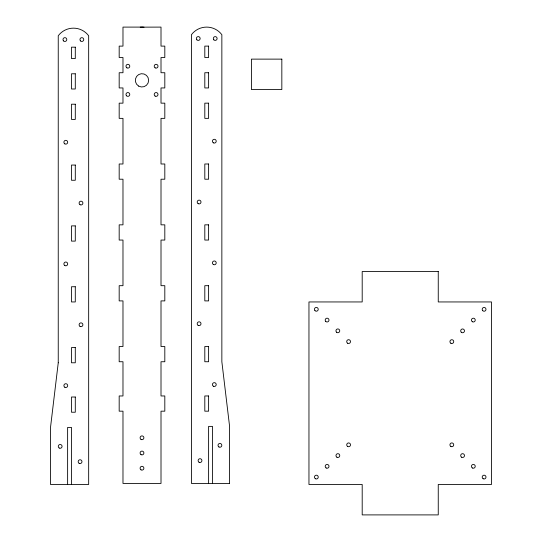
<?xml version="1.0" encoding="UTF-8"?>
<svg xmlns="http://www.w3.org/2000/svg" width="542" height="542" viewBox="0 0 542 542"><rect width="100%" height="100%" fill="white"/><g stroke="black" fill="none" stroke-linecap="round" stroke-linejoin="round"><path stroke-width="0.81" d="M140.249 27.154L161.008 27.1L161.008 46.111L164.815 46.111L164.815 57.52L161.008 57.52L161.008 72.73L164.815 72.73L164.815 87.946L161.008 87.946L161.008 103.156L164.815 103.156L164.815 118.366L161.008 118.366L161.008 163.996L164.815 163.996L164.815 179.212L161.008 179.212L161.008 224.842L164.815 224.842L164.815 240.052L161.008 240.052L161.008 285.688L164.815 285.688L164.815 300.898L161.008 300.898L161.008 346.528L164.815 346.528L164.815 361.738L161.008 361.738L161.008 395.965L164.815 395.965L164.815 411.175L161.008 411.175L161.008 483.43L122.98 483.43L122.98 411.175L119.179 411.175L119.179 395.965L122.98 395.965L122.98 361.738L119.179 361.738L119.179 346.528L122.98 346.528L122.98 300.898L119.179 300.898L119.179 285.688L122.98 285.688L122.98 240.052L119.179 240.052L119.179 224.842L122.98 224.842L122.98 179.212L119.179 179.212L119.179 163.996L122.98 163.996L122.98 118.366L119.179 118.366L119.179 103.156L122.98 103.156L122.98 87.946L119.179 87.946L119.179 72.73L122.98 72.73L122.98 57.52L119.179 57.52L119.179 46.111L122.98 46.111L122.98 27.1L141.997 27.1M142.139 27.1L144.036 27.175M212.478 483.43L212.478 426.385L208.609 426.385L208.609 483.43M71.49 484.48L71.49 427.435L67.621 427.435L67.621 484.48M58.245 362.788L50.508 427.435L50.508 484.48L88.664 484.48L88.664 35.758A19.011 19.011 0 0 0 58.245 35.758L58.245 362.788M208.609 46.111L204.808 46.111L204.808 57.52L208.609 57.52L208.609 46.111M75.291 47.168L71.49 47.168L71.49 58.57L75.291 58.57L75.291 47.168M281.833 59.125L251.407 59.125L251.407 89.545L281.833 89.545L281.833 59.125M208.609 72.73L204.808 72.73L204.808 87.946L208.609 87.946L208.609 72.73M75.291 73.787L71.49 73.787L71.49 88.996L75.291 88.996L75.291 73.787M208.609 103.156L204.808 103.156L204.808 118.366L208.609 118.366L208.609 103.156M75.291 104.206L71.49 104.206L71.49 119.416L75.291 119.416L75.291 104.206M208.609 163.996L204.808 163.996L204.808 179.212L208.609 179.212L208.609 163.996M75.291 165.053L71.49 165.053L71.49 180.262L75.291 180.262L75.291 165.053M208.609 224.842L204.808 224.842L204.808 240.052L208.609 240.052L208.609 224.842M75.291 225.892L71.49 225.892L71.49 241.102L75.291 241.102L75.291 225.892M438.254 271.528L362.198 271.528L362.198 301.948L308.96 301.948L308.96 484.48L362.198 484.48L362.198 514.9L438.254 514.9L438.254 484.48L491.492 484.48L491.492 301.948L438.254 301.948L438.254 271.528M208.609 285.688L204.808 285.688L204.808 300.898L208.609 300.898L208.609 285.688M75.291 286.738L71.49 286.738L71.49 301.948L75.291 301.948L75.291 286.738M208.609 346.528L204.808 346.528L204.808 361.738L208.609 361.738L208.609 346.528M75.291 347.578L71.49 347.578L71.49 362.788L75.291 362.788L75.291 347.578M208.609 395.965L204.808 395.965L204.808 411.175L208.609 411.175L208.609 395.965M75.291 397.015L71.49 397.015L71.49 412.225L75.291 412.225L75.291 397.015M229.591 483.43L191.434 483.43L191.434 34.708A19.011 19.011 0 0 1 221.854 34.708L221.854 361.738L229.591 426.385L229.591 483.43M126.537 95.799A1.904 1.904 0 0 0 129.714 94.945A1.904 1.904 0 0 0 127.384 92.621A1.904 1.904 0 0 0 126.537 95.799M155.161 67.865A1.904 1.904 0 0 0 158.013 66.219A1.904 1.904 0 0 0 155.161 64.573A1.904 1.904 0 0 0 155.161 67.865M138.671 86.103A6.653 6.653 0 0 0 148.65 80.338A6.653 6.653 0 0 0 138.671 74.572A6.653 6.653 0 0 0 138.671 86.103M126.93 67.865A1.904 1.904 0 0 0 129.782 66.219A1.904 1.904 0 0 0 126.93 64.573A1.904 1.904 0 0 0 126.93 67.865M155.161 96.103A1.904 1.904 0 0 0 158.013 94.457A1.904 1.904 0 0 0 155.161 92.811A1.904 1.904 0 0 0 155.161 96.103M141.042 454.65A1.904 1.904 0 0 0 143.894 453.004A1.904 1.904 0 0 0 141.042 451.357A1.904 1.904 0 0 0 141.042 454.65M141.042 439.44A1.904 1.904 0 0 0 143.894 437.794A1.904 1.904 0 0 0 141.042 436.147A1.904 1.904 0 0 0 141.042 439.44M141.042 469.86A1.904 1.904 0 0 0 143.894 468.213A1.904 1.904 0 0 0 141.042 466.567A1.904 1.904 0 0 0 141.042 469.86M213.365 142.831A1.904 1.904 0 0 0 216.217 141.184A1.904 1.904 0 0 0 213.365 139.538A1.904 1.904 0 0 0 213.365 142.831M198.148 203.67A1.904 1.904 0 0 0 201.001 202.024A1.904 1.904 0 0 0 198.148 200.377A1.904 1.904 0 0 0 198.148 203.67M213.365 264.516A1.904 1.904 0 0 0 216.217 262.87A1.904 1.904 0 0 0 213.365 261.224A1.904 1.904 0 0 0 213.365 264.516M198.148 325.363A1.904 1.904 0 0 0 201.001 323.709A1.904 1.904 0 0 0 198.148 322.063A1.904 1.904 0 0 0 198.148 325.363M213.365 386.202A1.904 1.904 0 0 0 216.217 384.556A1.904 1.904 0 0 0 213.365 382.909A1.904 1.904 0 0 0 213.365 386.202M199.07 462.258A1.904 1.904 0 0 0 201.922 460.612A1.904 1.904 0 0 0 199.07 458.966A1.904 1.904 0 0 0 199.07 462.258M218.968 446.981A1.904 1.904 0 0 0 221.82 445.334A1.904 1.904 0 0 0 218.968 443.688A1.904 1.904 0 0 0 218.968 446.981M213.873 39.851A1.904 1.904 0 0 0 217.051 38.997A1.904 1.904 0 0 0 214.72 36.673A1.904 1.904 0 0 0 213.873 39.851M196.909 39.851A1.904 1.904 0 0 0 200.093 38.997A1.904 1.904 0 0 0 197.762 36.673A1.904 1.904 0 0 0 196.909 39.851M325.742 321.42A1.904 1.904 0 0 0 328.926 320.573A1.904 1.904 0 0 0 326.596 318.242A1.904 1.904 0 0 0 325.742 321.42M336.501 332.178A1.904 1.904 0 0 0 339.678 331.325A1.904 1.904 0 0 0 337.354 328.994A1.904 1.904 0 0 0 336.501 332.178M347.652 343.235A1.904 1.904 0 0 0 350.505 341.589A1.904 1.904 0 0 0 347.652 339.942A1.904 1.904 0 0 0 347.652 343.235M314.99 310.668A1.904 1.904 0 0 0 318.168 309.814A1.904 1.904 0 0 0 315.844 307.483A1.904 1.904 0 0 0 314.99 310.668M482.753 310.688A1.904 1.904 0 0 0 485.93 309.834A1.904 1.904 0 0 0 483.599 307.504A1.904 1.904 0 0 0 482.753 310.688M472.387 321.745A1.904 1.904 0 0 0 475.239 320.098A1.904 1.904 0 0 0 472.387 318.452A1.904 1.904 0 0 0 472.387 321.745M461.242 332.199A1.904 1.904 0 0 0 464.419 331.345A1.904 1.904 0 0 0 462.089 329.014A1.904 1.904 0 0 0 461.242 332.199M450.876 343.255A1.904 1.904 0 0 0 453.729 341.609A1.904 1.904 0 0 0 450.876 339.963A1.904 1.904 0 0 0 450.876 343.255M347.673 446.466A1.904 1.904 0 0 0 350.518 444.819A1.904 1.904 0 0 0 347.673 443.173A1.904 1.904 0 0 0 347.673 446.466M336.914 457.218A1.904 1.904 0 0 0 339.766 455.571A1.904 1.904 0 0 0 336.914 453.925A1.904 1.904 0 0 0 336.914 457.218M326.155 467.976A1.904 1.904 0 0 0 329.008 466.33A1.904 1.904 0 0 0 326.155 464.684A1.904 1.904 0 0 0 326.155 467.976M315.403 478.728A1.904 1.904 0 0 0 318.256 477.082A1.904 1.904 0 0 0 315.403 475.436A1.904 1.904 0 0 0 315.403 478.728M450.876 446.466A1.904 1.904 0 0 0 453.729 444.819A1.904 1.904 0 0 0 450.876 443.173A1.904 1.904 0 0 0 450.876 446.466M461.635 457.218A1.904 1.904 0 0 0 464.487 455.571A1.904 1.904 0 0 0 461.635 453.925A1.904 1.904 0 0 0 461.635 457.218M472.387 467.976A1.904 1.904 0 0 0 475.239 466.33A1.904 1.904 0 0 0 472.387 464.684A1.904 1.904 0 0 0 472.387 467.976M483.146 478.728A1.904 1.904 0 0 0 485.998 477.082A1.904 1.904 0 0 0 483.146 475.436A1.904 1.904 0 0 0 483.146 478.728M64.837 143.881A1.904 1.904 0 0 0 67.689 142.234A1.904 1.904 0 0 0 64.837 140.588A1.904 1.904 0 0 0 64.837 143.881M80.047 204.72A1.904 1.904 0 0 0 82.899 203.074A1.904 1.904 0 0 0 80.047 201.428A1.904 1.904 0 0 0 80.047 204.72M64.837 265.566A1.904 1.904 0 0 0 67.689 263.92A1.904 1.904 0 0 0 64.837 262.274A1.904 1.904 0 0 0 64.837 265.566M80.047 326.413A1.904 1.904 0 0 0 82.899 324.766A1.904 1.904 0 0 0 80.047 323.12A1.904 1.904 0 0 0 80.047 326.413M64.837 387.252A1.904 1.904 0 0 0 67.689 385.606A1.904 1.904 0 0 0 64.837 383.96A1.904 1.904 0 0 0 64.837 387.252M79.125 463.308A1.904 1.904 0 0 0 81.977 461.662A1.904 1.904 0 0 0 79.125 460.016A1.904 1.904 0 0 0 79.125 463.308M59.234 448.031A1.904 1.904 0 0 0 62.079 446.384A1.904 1.904 0 0 0 59.234 444.738A1.904 1.904 0 0 0 59.234 448.031M63.543 40.901A1.904 1.904 0 0 0 66.72 40.054A1.904 1.904 0 0 0 64.39 37.723A1.904 1.904 0 0 0 63.543 40.901M80.501 40.901A1.904 1.904 0 0 0 83.678 40.054A1.904 1.904 0 0 0 81.354 37.723A1.904 1.904 0 0 0 80.501 40.901"/></g></svg>
